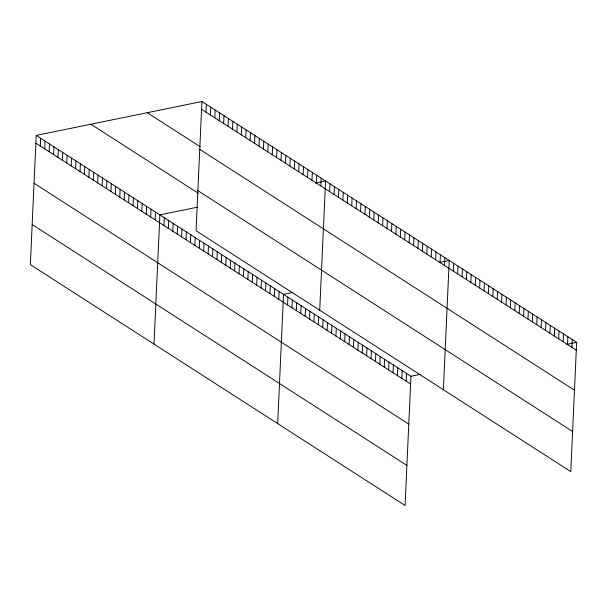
<?xml version="1.0" encoding="UTF-8"?>
<svg xmlns="http://www.w3.org/2000/svg" width="607" height="607" viewBox="0 0 607 607"><rect width="100%" height="100%" fill="white"/><g stroke="black" fill="none" stroke-linecap="round" stroke-linejoin="round"><path stroke-width="0.91" d="M36.215 135.407L30.35 264.644L405.081 505.487L410.947 376.257L36.215 135.407L201.919 101.513L576.65 342.356L570.785 471.593L196.053 230.743L201.919 101.513M40.282 146.021L40.639 138.244M44.698 148.859L45.055 141.09M49.114 151.697L49.471 143.927M53.53 154.535L53.886 146.765M57.946 157.372L58.302 149.603M62.362 160.21L62.718 152.44M66.778 163.048L67.134 155.278M71.201 165.886L71.55 158.116M75.617 168.723L75.966 160.954M80.033 171.569L80.382 163.791M84.449 174.406L84.798 166.637M88.865 177.244L89.214 169.474M93.281 180.082L93.63 172.312M97.697 182.919L98.046 175.15M102.113 185.757L102.469 177.988M106.529 188.595L106.885 180.825M110.944 191.433L111.301 183.663M115.36 194.27L115.717 186.501M119.776 197.116L120.133 189.338M124.192 199.953L124.549 192.176M128.608 202.791L128.965 195.022M133.024 205.629L133.381 197.859M137.448 208.467L137.797 200.697M141.863 211.304L142.213 203.535M146.279 214.142L146.628 206.372M150.695 216.98L151.044 209.21M155.111 219.817L155.46 212.048M154.011 344.123L159.876 214.886L197.472 207.199M163.943 225.5L164.3 217.723M168.359 228.338L168.716 220.569M172.775 231.176L173.132 223.406M177.191 234.014L177.548 226.244M181.607 236.851L181.963 229.082M186.023 239.689L186.379 231.92M190.439 242.527L190.795 234.757M194.855 245.365L195.211 237.595M199.278 248.202L199.627 240.433M205.985 112.12L206.334 104.351M203.694 251.048L204.043 243.27M210.401 114.958L210.75 107.189M208.11 253.885L208.459 246.116M214.817 117.796L215.166 110.026M212.526 256.723L212.875 248.953M219.233 120.634L219.582 112.864M216.942 259.561L217.291 251.791M223.649 123.471L224.006 115.702M221.358 262.399L221.707 254.629M228.065 126.309L228.422 118.54M225.774 265.236L226.123 257.467M232.481 129.154L232.838 121.377M230.19 268.074L230.546 260.304M236.897 131.992L237.254 124.215M234.606 270.912L234.962 263.142M241.313 134.83L241.669 127.06M239.021 273.749L239.378 265.98M245.729 137.668L246.085 129.898M243.437 276.595L243.794 268.818M250.145 140.505L250.501 132.736M247.853 279.432L248.21 271.663M254.568 143.343L254.917 135.573M252.269 282.27L252.626 274.501M258.984 146.181L259.333 138.411M256.685 285.108L257.042 277.338M263.4 149.019L263.749 141.249M261.109 287.946L261.458 280.176M267.816 151.856L268.165 144.087M265.525 290.783L265.874 283.014M272.232 154.694L272.581 146.924M269.94 293.621L270.29 285.851M276.648 157.539L276.997 149.762M274.356 296.459L274.705 288.689M281.064 160.377L281.413 152.607M278.772 299.297L279.121 291.527M285.48 163.215L285.836 155.445M277.672 423.603L283.537 294.365L292.938 292.445M289.896 166.052L290.252 158.283M287.581 304.964L287.93 297.195M294.312 168.89L294.668 161.121M291.975 307.787L292.324 300.017M298.727 171.728L299.084 163.958M296.368 310.609L296.724 302.84M303.143 174.566L303.5 166.796M300.761 313.432L301.118 305.662M307.559 177.403L307.916 169.634M305.154 316.255L305.511 308.485M311.975 180.241L312.332 172.471M309.547 319.077L309.904 311.308M316.399 183.086L316.748 175.309M313.94 321.907L314.297 314.13M320.815 185.924L321.164 178.147M318.334 324.73L318.69 316.96M319.714 310.223L325.58 180.992L315.329 183.086M322.727 327.552L323.083 319.783M329.647 191.6L329.996 183.83M327.12 330.375L327.477 322.605M334.062 194.437L334.411 186.668M331.513 333.197L331.87 325.428M338.478 197.275L338.827 189.505M335.906 336.02L336.263 328.25M342.894 200.113L343.243 192.343M340.299 338.85L340.656 331.073M347.31 202.95L347.667 195.181M344.693 341.673L345.049 333.903M351.726 205.788L352.083 198.019M349.086 344.495L349.442 336.726M356.142 208.633L356.499 200.856M353.479 347.318L353.835 339.548M360.558 211.471L360.915 203.694M357.872 350.14L358.229 342.371M364.974 214.309L365.331 206.539M362.265 352.963L362.622 345.193M369.39 217.147L369.746 209.377M366.658 355.785L367.015 348.016M373.806 219.984L374.162 212.215M371.059 358.616L371.408 350.838M378.222 222.822L378.578 215.053M375.452 361.438L375.801 353.669M382.645 225.66L382.994 217.89M379.845 364.261L380.194 356.491M387.061 228.498L387.41 220.728M384.239 367.083L384.588 359.314M391.477 231.335L391.826 223.566M388.632 369.906L388.981 362.136M395.893 234.173L396.242 226.403M393.025 372.728L393.374 364.959M400.309 237.018L400.658 229.241M397.418 375.551L397.767 367.781M404.725 239.856L405.074 232.086M401.811 378.381L402.16 370.604M409.141 242.694L409.49 234.924M406.204 381.204L406.553 373.434M413.557 245.532L413.913 237.762M417.973 248.369L418.329 240.6M422.389 251.207L422.745 243.437M426.804 254.045L427.161 246.275M431.22 256.882L431.577 249.113M435.636 259.72L435.993 251.951M440.052 262.565L440.409 254.788M444.476 265.403L444.825 257.634M443.376 389.702L449.241 260.471L438.99 262.565M453.285 271.063L453.634 263.294M457.678 273.886L458.027 266.116M462.071 276.709L462.42 268.939M466.464 279.531L466.813 271.761M470.857 282.361L471.207 274.584M475.251 285.184L475.6 277.414M479.644 288.006L479.993 280.237M484.037 290.829L484.386 283.059M488.43 293.651L488.779 285.882M492.823 296.474L493.172 288.704M497.216 299.297L497.565 291.527M501.61 302.127L501.959 294.349M506.003 304.949L506.359 297.18M510.396 307.772L510.753 300.002M514.789 310.594L515.146 302.825M519.182 313.417L519.539 305.647M523.575 316.239L523.932 308.47M527.969 319.07L528.325 311.292M532.362 321.892L532.718 314.123M536.755 324.715L537.112 316.945M541.148 327.537L541.505 319.768M545.541 330.36L545.898 322.59M549.934 333.182L550.291 325.413M554.328 336.005L554.684 328.235M558.721 338.835L559.077 331.058M563.114 341.658L563.471 333.888M567.507 344.48L567.864 336.71M571.9 347.303L572.257 339.533M410.947 376.257L420.348 374.329M566.399 344.45L576.65 342.356M201.57 109.283L576.293 350.125M147.235 112.697L200.234 146.757M199.749 149.368L574.48 390.21M197.874 190.659L572.598 431.509M90.898 124.223L198.368 193.292M35.866 143.184L410.598 384.026M34.045 183.261L408.777 424.111M32.171 224.56L406.902 465.41"/></g></svg>
